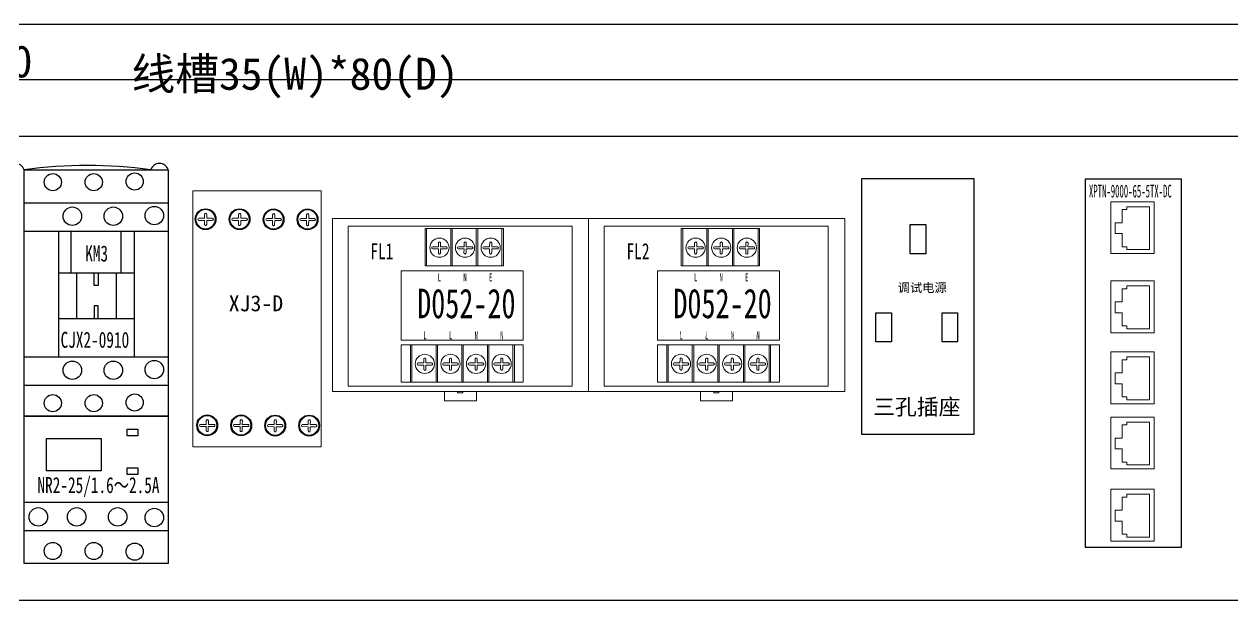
# Model space of a CAD drawing. Header units: millimetres. Extents: x -300 to 5587, y 233 to 3316.
# Drawn here: x 2663.8 to 3041.3, y 1571.5 to 1756 of the extents above; entities that cross this region are included whole.
import ezdxf

# ---------------------------------------------------------------- set-up
doc = ezdxf.new("R2010")
doc.units = ezdxf.units.MM
doc.layers.add('MISC', color=2, linetype='Continuous')
doc.layers.add('TEXT', color=2, linetype='Continuous')
doc.styles.add('ST', font='', dxfattribs={"width": 0.8, "height": 300})
doc.styles.get("Standard").update_dxf_attribs({"font": ''})
doc.styles.add('样式 0', font='')
doc.styles.get('ST').set_extended_font_data('SimSun')
doc.styles.get('Standard').set_extended_font_data('SimSun')
doc.styles.get('样式 0').set_extended_font_data('KaiTi_GB2312')
doc.dimstyles.new('ISO-25', dxfattribs={"dimtxt": 2.5, "dimasz": 2.5, "dimexe": 1.25, "dimexo": 0.625, "dimtad": 1, "dimtxsty": 'Standard', "dimcen": 2.5, "dimadec": 0, "dimazin": 0, "dimtfac": 1, "dimtmove": 0, "dimatfit": 3, "dimfxl": 1, "dimarcsym": 0})

# ---------------------------------------------------------------- blocks, each defined once
blk = doc.blocks.new('三孔插座')
for points in [[(864.36, 854.56), (899.36, 854.56), (899.36, 774.56), (864.36, 774.56)], [(879.53, 840.14), (884.37, 840.14), (884.37, 831), (879.53, 831)], [(868.77, 812.63), (873.61, 812.63), (873.61, 803.48), (868.77, 803.48)], [(889.43, 812.63), (894.27, 812.63), (894.27, 803.48), (889.43, 803.48)]]:
    blk.add_lwpolyline(points, close=True)
at = {"insert": (867.92, 785.7), "char_height": 5, "width": 35, "attachment_point": 1}
blk.add_mtext('{\\fSimSun|b0|i0|c134|p2;三孔插座}', dxfattribs=at)
blk = doc.blocks.new('*D89')
at = {"color": 0, "lineweight": -2, "transparency": 16777216}
for p, q in [((2011.13, 1755.39), (2011.13, 1737.43)), ((3461.13, 1755.39), (3461.13, 1737.43)), ((2013.63, 1738.68), (3458.63, 1738.68))]:
    blk.add_line(p, q, dxfattribs=at)
at = {"color": 0, "transparency": 16777216}
for points in [[(2013.63, 1739.1), (2013.63, 1738.27), (2011.13, 1738.68)], [(3458.63, 1738.27), (3458.63, 1739.1), (3461.13, 1738.68)]]:
    blk.add_solid(points, dxfattribs=at)
at = {"layer": 'Defpoints', "color": 0, "transparency": 16777216}
for p in [(2011.13, 1756.02), (3461.13, 1756.02), (3461.13, 1738.68)]:
    blk.add_point(p, dxfattribs=at)
at = {"color": 0, "transparency": 16777216, "insert": (2652.85, 1744.31), "char_height": 2.5, "attachment_point": 5}
blk.add_mtext('{\\H4x;1450}', dxfattribs=at)

msp = doc.modelspace()

# ---------------------------------------------------------------- linework, layer by layer
for p, q in [((2046.126, 1721.019), (3146.743, 1721.019)), ((2663.841, 1700.224), (2708.841, 1700.224)), ((2663.841, 1691.353), (2708.841, 1691.353)), ((2674.512, 1691.353), (2674.512, 1652.107)), ((2678.526, 1678.279), (2678.526, 1691.353)), ((2694.155, 1678.279), (2694.155, 1691.353)), ((2698.169, 1691.353), (2698.169, 1652.107)), ((2674.512, 1678.279), (2698.169, 1678.279)), ((2680.158, 1678.279), (2680.158, 1664.043)), ((2685.651, 1674.328), (2685.651, 1678.279)), ((2686.931, 1678.279), (2686.931, 1674.328)), ((2692.523, 1678.279), (2692.523, 1664.043)), ((2686.931, 1674.328), (2685.651, 1674.328)), ((2686.931, 1667.994), (2685.651, 1667.994)), ((2685.651, 1667.994), (2685.651, 1664.043)), ((2686.931, 1664.043), (2686.931, 1667.994)), ((2674.512, 1664.043), (2698.169, 1664.043)), ((2663.841, 1652.107), (2708.841, 1652.107)), ((2663.841, 1643.235), (2708.841, 1643.235)), ((2663.841, 1606.722), (2708.841, 1606.722)), ((2663.841, 1597.85), (2708.841, 1597.85)), ((2046.126, 1576.019), (3146.743, 1576.019))]:
    msp.add_line(p, q)
at = {"lineweight": 0}
for p, q in [((2760.085, 1641.291), (2800.085, 1641.291)), ((2805.085, 1641.291), (2795.085, 1641.291)), ((2800.085, 1641.291), (2805.085, 1641.291)), ((2840.085, 1641.291), (2880.085, 1641.291)), ((2885.085, 1641.291), (2875.085, 1641.291)), ((2880.085, 1641.291), (2885.085, 1641.291))]:
    msp.add_line(p, q, dxfattribs=at)
msp.add_lwpolyline([(3146.743, 1296.019), (2011.126, 1296.019), (2011.126, 1756.019), (3461.126, 1756.019), (3461.126, 1296.019)])
for points in [[(2663.841, 1710.537), (2708.841, 1710.537), (2708.841, 1633.537), (2663.841, 1633.537)], [(2995.216, 1592.619), (3025.216, 1592.619), (3025.216, 1707.619), (2995.216, 1707.619)], [(2663.841, 1633.537), (2708.841, 1633.537), (2708.841, 1587.537), (2663.841, 1587.537)], [(2696.001, 1629.445), (2699.334, 1629.445), (2699.334, 1627.382), (2696.001, 1627.382)], [(2670.769, 1626.557), (2687.854, 1626.557), (2687.854, 1616.446), (2670.769, 1616.446)], [(2696.001, 1617.384), (2699.334, 1617.384), (2699.334, 1615.321), (2696.001, 1615.321)]]:
    msp.add_lwpolyline(points, close=True)
for points in [[(2716.54, 1703.974), (2756.54, 1703.974), (2756.54, 1623.974), (2716.54, 1623.974)], [(3016.672, 1700.55), (3016.672, 1684.35), (3003.172, 1684.35), (3003.172, 1700.55)], [(2760.085, 1695.291), (2840.085, 1695.291), (2840.085, 1641.291), (2760.085, 1641.291)], [(2840.085, 1695.291), (2920.085, 1695.291), (2920.085, 1641.291), (2840.085, 1641.291)], [(2764.981, 1692.906), (2834.947, 1692.906), (2834.947, 1642.937), (2764.981, 1642.937)], [(2789.04, 1680.462), (2813.479, 1680.462), (2813.479, 1692.134), (2789.04, 1692.134)], [(2789.04, 1692.134), (2789.479, 1692.134), (2789.479, 1680.462), (2789.04, 1680.462)], [(2797.04, 1692.134), (2797.479, 1692.134), (2797.479, 1680.462), (2797.04, 1680.462)], [(2805.04, 1692.134), (2805.479, 1692.134), (2805.479, 1680.462), (2805.04, 1680.462)], [(2813.04, 1692.134), (2813.479, 1692.134), (2813.479, 1680.462), (2813.04, 1680.462)], [(2844.981, 1692.906), (2914.947, 1692.906), (2914.947, 1642.937), (2844.981, 1642.937)], [(2869.04, 1680.462), (2893.479, 1680.462), (2893.479, 1692.134), (2869.04, 1692.134)], [(2869.04, 1692.134), (2869.479, 1692.134), (2869.479, 1680.462), (2869.04, 1680.462)], [(2877.04, 1692.134), (2877.479, 1692.134), (2877.479, 1680.462), (2877.04, 1680.462)], [(2885.04, 1692.134), (2885.479, 1692.134), (2885.479, 1680.462), (2885.04, 1680.462)], [(2893.04, 1692.134), (2893.479, 1692.134), (2893.479, 1680.462), (2893.04, 1680.462)], [(2819.709, 1657.242), (2781.599, 1657.242), (2781.599, 1678.998), (2819.709, 1678.998)], [(2899.709, 1657.242), (2861.599, 1657.242), (2861.599, 1678.998), (2899.709, 1678.998)], [(3016.672, 1675.786), (3016.672, 1659.586), (3003.172, 1659.586), (3003.172, 1675.786)], [(2781.599, 1655.831), (2819.709, 1655.831), (2819.709, 1644.16), (2781.599, 1644.16)], [(2784.483, 1655.831), (2784.921, 1655.831), (2784.921, 1644.16), (2784.483, 1644.16)], [(2792.483, 1655.831), (2792.921, 1655.831), (2792.921, 1644.16), (2792.483, 1644.16)], [(2800.483, 1655.831), (2800.921, 1655.831), (2800.921, 1644.16), (2800.483, 1644.16)], [(2808.483, 1655.831), (2808.921, 1655.831), (2808.921, 1644.16), (2808.483, 1644.16)], [(2816.483, 1655.831), (2816.921, 1655.831), (2816.921, 1644.16), (2816.483, 1644.16)], [(2861.599, 1655.831), (2899.709, 1655.831), (2899.709, 1644.16), (2861.599, 1644.16)], [(2864.483, 1655.831), (2864.921, 1655.831), (2864.921, 1644.16), (2864.483, 1644.16)], [(2872.483, 1655.831), (2872.921, 1655.831), (2872.921, 1644.16), (2872.483, 1644.16)], [(2880.483, 1655.831), (2880.921, 1655.831), (2880.921, 1644.16), (2880.483, 1644.16)], [(2888.483, 1655.831), (2888.921, 1655.831), (2888.921, 1644.16), (2888.483, 1644.16)], [(2896.483, 1655.831), (2896.921, 1655.831), (2896.921, 1644.16), (2896.483, 1644.16)], [(3016.672, 1653.606), (3016.672, 1637.406), (3003.172, 1637.406), (3003.172, 1653.606)], [(2795.085, 1641.291), (2805.085, 1641.291), (2805.085, 1638.291), (2795.085, 1638.291)], [(2799.172, 1641.291), (2800.787, 1641.291), (2800.787, 1640.857), (2799.172, 1640.857)], [(2800.085, 1641.291), (2801.795, 1641.291), (2801.795, 1641.291), (2800.085, 1641.291)], [(2875.085, 1641.291), (2885.085, 1641.291), (2885.085, 1638.291), (2875.085, 1638.291)], [(2879.172, 1641.291), (2880.787, 1641.291), (2880.787, 1640.857), (2879.172, 1640.857)], [(2880.085, 1641.291), (2881.795, 1641.291), (2881.795, 1641.291), (2880.085, 1641.291)], [(3016.672, 1633.273), (3016.672, 1617.073), (3003.172, 1617.073), (3003.172, 1633.273)], [(3016.672, 1610.723), (3016.672, 1594.523), (3003.172, 1594.523), (3003.172, 1610.723)]]:
    msp.add_lwpolyline(points, close=True, dxfattribs=at)
for points in [[(3008.183, 1698.073), (3008.183, 1698.994), (3015.236, 1698.994), (3015.236, 1685.568), (3008.183, 1685.568), (3008.183, 1686.489)], [(2718.404, 1694.723), (2720.173, 1694.71)], [(2720.178, 1695.379), (2718.409, 1695.391)], [(2720.173, 1694.71), (2720.163, 1693.447)], [(2720.191, 1696.564), (2720.187, 1696.564), (2720.178, 1695.379)], [(2720.831, 1693.442), (2720.835, 1693.442), (2720.844, 1694.705)], [(2720.844, 1694.705), (2722.585, 1694.691), (2722.585, 1694.695)], [(2720.85, 1695.375), (2720.859, 1696.559)], [(2722.59, 1695.363), (2720.85, 1695.375)], [(2729.019, 1694.723), (2730.787, 1694.71)], [(2730.792, 1695.379), (2729.024, 1695.391)], [(2730.787, 1694.71), (2730.777, 1693.447)], [(2730.805, 1696.564), (2730.801, 1696.564), (2730.792, 1695.379)], [(2731.445, 1693.442), (2731.449, 1693.442), (2731.459, 1694.705)], [(2731.459, 1694.705), (2733.199, 1694.691), (2733.199, 1694.695)], [(2731.464, 1695.375), (2731.473, 1696.559)], [(2733.204, 1695.363), (2731.464, 1695.375)], [(2741.406, 1695.328), (2739.638, 1695.34)], [(2741.419, 1696.514), (2741.415, 1696.514), (2741.406, 1695.328)], [(2742.078, 1695.324), (2742.087, 1696.508)], [(2743.818, 1695.312), (2742.078, 1695.324)], [(2752.02, 1695.328), (2750.252, 1695.34)], [(2752.034, 1696.514), (2752.03, 1696.514), (2752.02, 1695.328)], [(2752.692, 1695.324), (2752.701, 1696.508)], [(2754.433, 1695.312), (2752.692, 1695.324)], [(3008.183, 1698.073), (3006.709, 1698.073), (3006.709, 1693.98)], [(2739.633, 1694.672), (2741.401, 1694.659)], [(2741.401, 1694.659), (2741.391, 1693.396)], [(2742.059, 1693.391), (2742.063, 1693.391), (2742.073, 1694.654)], [(2742.073, 1694.654), (2743.813, 1694.641), (2743.813, 1694.645)], [(2750.247, 1694.672), (2752.015, 1694.659)], [(2752.015, 1694.659), (2752.006, 1693.396)], [(2752.673, 1693.391), (2752.677, 1693.391), (2752.687, 1694.654)], [(2752.687, 1694.654), (2754.428, 1694.641), (2754.428, 1694.645)], [(3006.709, 1693.98), (3004.583, 1693.98), (3004.583, 1690.582), (3006.709, 1690.582)], [(2793.212, 1687.659), (2793.208, 1687.659), (2793.199, 1686.474)], [(2793.871, 1686.469), (2793.88, 1687.654)], [(2801.212, 1687.659), (2801.208, 1687.659), (2801.199, 1686.474)], [(2801.871, 1686.469), (2801.88, 1687.654)], [(2809.212, 1687.659), (2809.208, 1687.659), (2809.199, 1686.474)], [(2809.871, 1686.469), (2809.88, 1687.654)], [(2873.212, 1687.659), (2873.208, 1687.659), (2873.199, 1686.474)], [(2873.871, 1686.469), (2873.88, 1687.654)], [(2881.212, 1687.659), (2881.208, 1687.659), (2881.199, 1686.474)], [(2881.871, 1686.469), (2881.88, 1687.654)], [(2889.212, 1687.659), (2889.208, 1687.659), (2889.199, 1686.474)], [(2889.871, 1686.469), (2889.88, 1687.654)], [(3006.709, 1690.582), (3006.709, 1686.489), (3008.183, 1686.489)], [(2791.426, 1685.818), (2793.194, 1685.804)], [(2793.199, 1686.474), (2791.431, 1686.486)], [(2793.194, 1685.804), (2793.184, 1684.541)], [(2793.852, 1684.536), (2793.856, 1684.536), (2793.866, 1685.799)], [(2793.866, 1685.799), (2795.606, 1685.786), (2795.606, 1685.79)], [(2795.611, 1686.458), (2793.871, 1686.469)], [(2799.426, 1685.818), (2801.194, 1685.804)], [(2801.199, 1686.474), (2799.431, 1686.486)], [(2801.194, 1685.804), (2801.184, 1684.541)], [(2801.852, 1684.536), (2801.856, 1684.536), (2801.866, 1685.799)], [(2801.866, 1685.799), (2803.606, 1685.786), (2803.606, 1685.79)], [(2803.611, 1686.458), (2801.871, 1686.469)], [(2807.426, 1685.818), (2809.194, 1685.804)], [(2809.199, 1686.474), (2807.431, 1686.486)], [(2809.194, 1685.804), (2809.184, 1684.541)], [(2809.852, 1684.536), (2809.856, 1684.536), (2809.866, 1685.799)], [(2809.866, 1685.799), (2811.606, 1685.786), (2811.606, 1685.79)], [(2811.611, 1686.458), (2809.871, 1686.469)], [(2871.426, 1685.818), (2873.194, 1685.804)], [(2873.199, 1686.474), (2871.431, 1686.486)], [(2873.194, 1685.804), (2873.184, 1684.541)], [(2873.852, 1684.536), (2873.856, 1684.536), (2873.866, 1685.799)], [(2873.866, 1685.799), (2875.606, 1685.786), (2875.606, 1685.79)], [(2875.611, 1686.458), (2873.871, 1686.469)], [(2879.426, 1685.818), (2881.194, 1685.804)], [(2881.199, 1686.474), (2879.431, 1686.486)], [(2881.194, 1685.804), (2881.184, 1684.541)], [(2881.852, 1684.536), (2881.856, 1684.536), (2881.866, 1685.799)], [(2881.866, 1685.799), (2883.606, 1685.786), (2883.606, 1685.79)], [(2883.611, 1686.458), (2881.871, 1686.469)], [(2887.426, 1685.818), (2889.194, 1685.804)], [(2889.199, 1686.474), (2887.431, 1686.486)], [(2889.194, 1685.804), (2889.184, 1684.541)], [(2889.852, 1684.536), (2889.856, 1684.536), (2889.866, 1685.799)], [(2889.866, 1685.799), (2891.606, 1685.786), (2891.606, 1685.79)], [(2891.611, 1686.458), (2889.871, 1686.469)], [(3008.183, 1673.309), (3006.709, 1673.309), (3006.709, 1669.216)], [(3008.183, 1673.309), (3008.183, 1674.23), (3015.236, 1674.23), (3015.236, 1660.804), (3008.183, 1660.804), (3008.183, 1661.725)], [(3006.709, 1669.216), (3004.583, 1669.216), (3004.583, 1665.818), (3006.709, 1665.818)], [(3006.709, 1665.818), (3006.709, 1661.725), (3008.183, 1661.725)], [(2786.868, 1649.516), (2788.636, 1649.502)], [(2788.641, 1650.172), (2786.873, 1650.183)], [(2788.636, 1649.502), (2788.627, 1648.239)], [(2788.655, 1651.357), (2788.651, 1651.357), (2788.641, 1650.172)], [(2789.294, 1648.234), (2789.298, 1648.234), (2789.308, 1649.497)], [(2789.308, 1649.497), (2791.049, 1649.484), (2791.049, 1649.488)], [(2789.313, 1650.167), (2789.322, 1651.352)], [(2791.054, 1650.156), (2789.313, 1650.167)], [(2794.868, 1649.516), (2796.636, 1649.502)], [(2796.641, 1650.172), (2794.873, 1650.183)], [(2796.636, 1649.502), (2796.627, 1648.239)], [(2796.655, 1651.357), (2796.651, 1651.357), (2796.641, 1650.172)], [(2797.294, 1648.234), (2797.298, 1648.234), (2797.308, 1649.497)], [(2797.308, 1649.497), (2799.049, 1649.484), (2799.049, 1649.488)], [(2797.313, 1650.167), (2797.322, 1651.352)], [(2799.054, 1650.156), (2797.313, 1650.167)], [(2802.868, 1649.516), (2804.636, 1649.502)], [(2804.641, 1650.172), (2802.873, 1650.183)], [(2804.636, 1649.502), (2804.627, 1648.239)], [(2804.655, 1651.357), (2804.651, 1651.357), (2804.641, 1650.172)], [(2805.294, 1648.234), (2805.298, 1648.234), (2805.308, 1649.497)], [(2805.308, 1649.497), (2807.049, 1649.484), (2807.049, 1649.488)], [(2805.313, 1650.167), (2805.322, 1651.352)], [(2807.054, 1650.156), (2805.313, 1650.167)], [(2810.868, 1649.516), (2812.636, 1649.502)], [(2812.641, 1650.172), (2810.873, 1650.183)], [(2812.636, 1649.502), (2812.627, 1648.239)], [(2812.655, 1651.357), (2812.651, 1651.357), (2812.641, 1650.172)], [(2813.294, 1648.234), (2813.298, 1648.234), (2813.308, 1649.497)], [(2813.308, 1649.497), (2815.049, 1649.484), (2815.049, 1649.488)], [(2813.313, 1650.167), (2813.322, 1651.352)], [(2815.054, 1650.156), (2813.313, 1650.167)], [(2866.868, 1649.516), (2868.636, 1649.502)], [(2868.641, 1650.172), (2866.873, 1650.183)], [(2868.636, 1649.502), (2868.627, 1648.239)], [(2868.655, 1651.357), (2868.651, 1651.357), (2868.641, 1650.172)], [(2869.294, 1648.234), (2869.298, 1648.234), (2869.308, 1649.497)], [(2869.308, 1649.497), (2871.049, 1649.484), (2871.049, 1649.488)], [(2869.313, 1650.167), (2869.322, 1651.352)], [(2871.054, 1650.156), (2869.313, 1650.167)], [(2874.868, 1649.516), (2876.636, 1649.502)], [(2876.641, 1650.172), (2874.873, 1650.183)], [(2876.636, 1649.502), (2876.627, 1648.239)], [(2876.655, 1651.357), (2876.651, 1651.357), (2876.641, 1650.172)], [(2877.294, 1648.234), (2877.298, 1648.234), (2877.308, 1649.497)], [(2877.308, 1649.497), (2879.049, 1649.484), (2879.049, 1649.488)], [(2877.313, 1650.167), (2877.322, 1651.352)], [(2879.054, 1650.156), (2877.313, 1650.167)], [(2882.868, 1649.516), (2884.636, 1649.502)], [(2884.641, 1650.172), (2882.873, 1650.183)], [(2884.636, 1649.502), (2884.627, 1648.239)], [(2884.655, 1651.357), (2884.651, 1651.357), (2884.641, 1650.172)], [(2885.294, 1648.234), (2885.298, 1648.234), (2885.308, 1649.497)], [(2885.308, 1649.497), (2887.049, 1649.484), (2887.049, 1649.488)], [(2885.313, 1650.167), (2885.322, 1651.352)], [(2887.054, 1650.156), (2885.313, 1650.167)], [(2890.868, 1649.516), (2892.636, 1649.502)], [(2892.641, 1650.172), (2890.873, 1650.183)], [(2892.636, 1649.502), (2892.627, 1648.239)], [(2892.655, 1651.357), (2892.651, 1651.357), (2892.641, 1650.172)], [(2893.294, 1648.234), (2893.298, 1648.234), (2893.308, 1649.497)], [(2893.308, 1649.497), (2895.049, 1649.484), (2895.049, 1649.488)], [(2893.313, 1650.167), (2893.322, 1651.352)], [(2895.054, 1650.156), (2893.313, 1650.167)], [(3008.183, 1651.128), (3006.709, 1651.128), (3006.709, 1647.035)], [(3008.183, 1651.128), (3008.183, 1652.049), (3015.236, 1652.049), (3015.236, 1638.623), (3008.183, 1638.623), (3008.183, 1639.544)], [(3006.709, 1647.035), (3004.583, 1647.035), (3004.583, 1643.637), (3006.709, 1643.637)], [(3006.709, 1643.637), (3006.709, 1639.544), (3008.183, 1639.544)], [(2720.681, 1630.972), (2718.913, 1630.984)], [(2720.694, 1632.157), (2720.69, 1632.157), (2720.681, 1630.972)], [(2721.353, 1630.968), (2721.362, 1632.152)], [(2723.093, 1630.956), (2721.353, 1630.968)], [(2731.296, 1630.972), (2729.527, 1630.984)], [(2731.309, 1632.157), (2731.305, 1632.157), (2731.296, 1630.972)], [(2731.967, 1630.968), (2731.976, 1632.152)], [(2733.708, 1630.956), (2731.967, 1630.968)], [(2741.909, 1630.921), (2740.141, 1630.933)], [(2741.922, 1632.106), (2741.918, 1632.106), (2741.909, 1630.921)], [(2742.581, 1630.917), (2742.59, 1632.101)], [(2744.322, 1630.905), (2742.581, 1630.917)], [(2752.524, 1630.921), (2750.755, 1630.933)], [(2752.537, 1632.106), (2752.533, 1632.106), (2752.524, 1630.921)], [(2753.195, 1630.917), (2753.205, 1632.101)], [(2754.936, 1630.905), (2753.195, 1630.917)], [(3008.183, 1630.796), (3006.709, 1630.796), (3006.709, 1626.703)], [(3008.183, 1630.796), (3008.183, 1631.717), (3015.236, 1631.717), (3015.236, 1618.291), (3008.183, 1618.291), (3008.183, 1619.212)], [(2718.908, 1630.316), (2720.676, 1630.303)], [(2720.676, 1630.303), (2720.666, 1629.04)], [(2721.334, 1629.035), (2721.338, 1629.035), (2721.348, 1630.298)], [(2721.348, 1630.298), (2723.088, 1630.284), (2723.088, 1630.288)], [(2729.522, 1630.316), (2731.29, 1630.303)], [(2731.29, 1630.303), (2731.281, 1629.04)], [(2731.948, 1629.035), (2731.952, 1629.035), (2731.962, 1630.298)], [(2731.962, 1630.298), (2733.703, 1630.284), (2733.703, 1630.288)], [(2740.136, 1630.265), (2741.904, 1630.252)], [(2741.904, 1630.252), (2741.895, 1628.989)], [(2742.562, 1628.984), (2742.566, 1628.984), (2742.576, 1630.247)], [(2742.576, 1630.247), (2744.316, 1630.233), (2744.316, 1630.237)], [(2750.75, 1630.265), (2752.519, 1630.252)], [(2752.519, 1630.252), (2752.509, 1628.989)], [(2753.177, 1628.984), (2753.181, 1628.984), (2753.19, 1630.247)], [(2753.19, 1630.247), (2754.931, 1630.233), (2754.931, 1630.237)], [(3006.709, 1626.703), (3004.583, 1626.703), (3004.583, 1623.305), (3006.709, 1623.305)], [(3006.709, 1623.305), (3006.709, 1619.212), (3008.183, 1619.212)], [(3008.183, 1608.246), (3006.709, 1608.246), (3006.709, 1604.153)], [(3008.183, 1608.246), (3008.183, 1609.167), (3015.236, 1609.167), (3015.236, 1595.741), (3008.183, 1595.741), (3008.183, 1596.662)], [(3006.709, 1604.153), (3004.583, 1604.153), (3004.583, 1600.755), (3006.709, 1600.755)], [(3006.709, 1600.755), (3006.709, 1596.662), (3008.183, 1596.662)]]:
    msp.add_lwpolyline(points, dxfattribs=at)
for centre, radius in [((2672.779, 1706.645), 2.69), ((2685.571, 1706.645), 2.69), ((2698.362, 1706.852), 2.69), ((2678.887, 1696.007), 2.888), ((2691.679, 1696.007), 2.888), ((2704.47, 1696.213), 2.888), ((2678.887, 1647.889), 2.888), ((2691.679, 1647.889), 2.888), ((2704.47, 1648.096), 2.888), ((2672.779, 1637.607), 2.69), ((2685.571, 1637.607), 2.69), ((2698.362, 1637.814), 2.69), ((2668.251, 1602.068), 2.888), ((2680.23, 1602.068), 2.888), ((2693.021, 1602.068), 2.888), ((2704.47, 1601.862), 2.888), ((2672.779, 1591.429), 2.69), ((2685.571, 1591.429), 2.69), ((2698.362, 1591.223), 2.69)]:
    msp.add_circle(centre, radius)
at = {"color": 0, "lineweight": -2}
for centre in [(2720.493, 1695.078), (2731.108, 1695.078), (2741.722, 1695.028), (2752.336, 1695.028), (2720.997, 1630.671), (2731.611, 1630.671), (2742.225, 1630.621), (2752.839, 1630.621)]:
    msp.add_circle(centre, 3.239, dxfattribs=at)
at = {"lineweight": 0}
for centre in [(2720.493, 1695.078), (2731.108, 1695.078), (2741.722, 1695.028), (2752.336, 1695.028), (2793.515, 1686.173), (2801.515, 1686.173), (2809.515, 1686.173), (2873.515, 1686.173), (2881.515, 1686.173), (2889.515, 1686.173), (2788.957, 1649.871), (2796.957, 1649.871), (2804.957, 1649.871), (2812.957, 1649.871), (2868.957, 1649.871), (2876.957, 1649.871), (2884.957, 1649.871), (2892.957, 1649.871), (2720.997, 1630.671), (2731.611, 1630.671), (2742.225, 1630.621), (2752.839, 1630.621)]:
    msp.add_circle(centre, 3, dxfattribs=at)
for centre, radius, start, end in [((2661.102, 1709.607), 2.892, 18.75188, 161.24812), ((2683.602, 1562.228), 149.62, 82.41051, 97.58949), ((2706.102, 1709.607), 2.892, 18.75188, 161.24812)]:
    msp.add_arc(centre, radius, start, end)
for centre, radius, start, end in [((2718.407, 1695.057), 0.334, 89.56238, 269.56238), ((2720.493, 1695.078), 1.5, 101.62647, 101.79811), ((2720.525, 1696.562), 0.334, 355.15261, 182.43139), ((2720.493, 1695.078), 1.5, 75.91869, 75.95753), ((2722.588, 1695.029), 0.334, 269.56238, 89.67132), ((2729.021, 1695.057), 0.334, 89.56238, 269.56238), ((2731.108, 1695.078), 1.5, 101.62647, 101.79811), ((2731.139, 1696.562), 0.334, 355.15261, 182.43139), ((2731.108, 1695.078), 1.5, 75.91869, 75.95753), ((2733.203, 1695.029), 0.334, 269.56238, 89.67132), ((2739.635, 1695.006), 0.334, 89.56238, 269.56238), ((2741.722, 1695.028), 1.5, 101.62647, 101.79811), ((2741.753, 1696.511), 0.334, 355.15261, 182.43139), ((2741.722, 1695.028), 1.5, 75.91869, 75.95753), ((2743.816, 1694.978), 0.334, 269.56238, 89.67132), ((2750.249, 1695.006), 0.334, 89.56238, 269.56238), ((2752.336, 1695.028), 1.5, 101.62647, 101.79811), ((2752.367, 1696.511), 0.334, 355.15261, 182.43139), ((2752.336, 1695.028), 1.5, 75.91869, 75.95753), ((2754.431, 1694.978), 0.334, 269.56238, 89.67132), ((2720.497, 1693.444), 0.334, 179.56238, 359.56238), ((2731.111, 1693.444), 0.334, 179.56238, 359.56238), ((2741.725, 1693.393), 0.334, 179.56238, 359.56238), ((2752.34, 1693.393), 0.334, 179.56238, 359.56238), ((2793.515, 1686.173), 1.5, 101.62647, 101.79811), ((2793.546, 1687.656), 0.334, 355.15261, 182.43139), ((2793.515, 1686.173), 1.5, 75.91869, 75.95753), ((2801.515, 1686.173), 1.5, 101.62647, 101.79811), ((2801.546, 1687.656), 0.334, 355.15261, 182.43139), ((2801.515, 1686.173), 1.5, 75.91869, 75.95753), ((2809.515, 1686.173), 1.5, 101.62647, 101.79811), ((2809.546, 1687.656), 0.334, 355.15261, 182.43139), ((2809.515, 1686.173), 1.5, 75.91869, 75.95753), ((2873.515, 1686.173), 1.5, 101.62647, 101.79811), ((2873.546, 1687.656), 0.334, 355.15261, 182.43139), ((2873.515, 1686.173), 1.5, 75.91869, 75.95753), ((2881.515, 1686.173), 1.5, 101.62647, 101.79811), ((2881.546, 1687.656), 0.334, 355.15261, 182.43139), ((2881.515, 1686.173), 1.5, 75.91869, 75.95753), ((2889.515, 1686.173), 1.5, 101.62647, 101.79811), ((2889.546, 1687.656), 0.334, 355.15261, 182.43139), ((2889.515, 1686.173), 1.5, 75.91869, 75.95753), ((2791.428, 1686.152), 0.334, 89.56238, 269.56238), ((2793.518, 1684.539), 0.334, 179.56238, 359.56238), ((2795.609, 1686.124), 0.334, 269.56238, 89.67132), ((2799.428, 1686.152), 0.334, 89.56238, 269.56238), ((2801.518, 1684.539), 0.334, 179.56238, 359.56238), ((2803.609, 1686.124), 0.334, 269.56238, 89.67132), ((2807.428, 1686.152), 0.334, 89.56238, 269.56238), ((2809.518, 1684.539), 0.334, 179.56238, 359.56238), ((2811.609, 1686.124), 0.334, 269.56238, 89.67132), ((2871.428, 1686.152), 0.334, 89.56238, 269.56238), ((2873.518, 1684.539), 0.334, 179.56238, 359.56238), ((2875.609, 1686.124), 0.334, 269.56238, 89.67132), ((2879.428, 1686.152), 0.334, 89.56238, 269.56238), ((2881.518, 1684.539), 0.334, 179.56238, 359.56238), ((2883.609, 1686.124), 0.334, 269.56238, 89.67132), ((2887.428, 1686.152), 0.334, 89.56238, 269.56238), ((2889.518, 1684.539), 0.334, 179.56238, 359.56238), ((2891.609, 1686.124), 0.334, 269.56238, 89.67132), ((2786.87, 1649.85), 0.334, 89.56238, 269.56238), ((2788.957, 1649.871), 1.5, 101.62647, 101.79811), ((2788.988, 1651.354), 0.334, 355.15261, 182.43139), ((2788.957, 1649.871), 1.5, 75.91869, 75.95753), ((2791.051, 1649.822), 0.334, 269.56238, 89.67132), ((2794.87, 1649.85), 0.334, 89.56238, 269.56238), ((2796.957, 1649.871), 1.5, 101.62647, 101.79811), ((2796.988, 1651.354), 0.334, 355.15261, 182.43139), ((2796.957, 1649.871), 1.5, 75.91869, 75.95753), ((2799.051, 1649.822), 0.334, 269.56238, 89.67132), ((2802.87, 1649.85), 0.334, 89.56238, 269.56238), ((2804.957, 1649.871), 1.5, 101.62647, 101.79811), ((2804.988, 1651.354), 0.334, 355.15261, 182.43139), ((2804.957, 1649.871), 1.5, 75.91869, 75.95753), ((2807.051, 1649.822), 0.334, 269.56238, 89.67132), ((2810.87, 1649.85), 0.334, 89.56238, 269.56238), ((2812.957, 1649.871), 1.5, 101.62647, 101.79811), ((2812.988, 1651.354), 0.334, 355.15261, 182.43139), ((2812.957, 1649.871), 1.5, 75.91869, 75.95753), ((2815.051, 1649.822), 0.334, 269.56238, 89.67132), ((2866.87, 1649.85), 0.334, 89.56238, 269.56238), ((2868.957, 1649.871), 1.5, 101.62647, 101.79811), ((2868.988, 1651.354), 0.334, 355.15261, 182.43139), ((2868.957, 1649.871), 1.5, 75.91869, 75.95753), ((2871.051, 1649.822), 0.334, 269.56238, 89.67132), ((2874.87, 1649.85), 0.334, 89.56238, 269.56238), ((2876.957, 1649.871), 1.5, 101.62647, 101.79811), ((2876.988, 1651.354), 0.334, 355.15261, 182.43139), ((2876.957, 1649.871), 1.5, 75.91869, 75.95753), ((2879.051, 1649.822), 0.334, 269.56238, 89.67132), ((2882.87, 1649.85), 0.334, 89.56238, 269.56238), ((2884.957, 1649.871), 1.5, 101.62647, 101.79811), ((2884.988, 1651.354), 0.334, 355.15261, 182.43139), ((2884.957, 1649.871), 1.5, 75.91869, 75.95753), ((2887.051, 1649.822), 0.334, 269.56238, 89.67132), ((2890.87, 1649.85), 0.334, 89.56238, 269.56238), ((2892.957, 1649.871), 1.5, 101.62647, 101.79811), ((2892.988, 1651.354), 0.334, 355.15261, 182.43139), ((2892.957, 1649.871), 1.5, 75.91869, 75.95753), ((2895.051, 1649.822), 0.334, 269.56238, 89.67132), ((2788.961, 1648.237), 0.334, 179.56238, 359.56238), ((2796.961, 1648.237), 0.334, 179.56238, 359.56238), ((2804.961, 1648.237), 0.334, 179.56238, 359.56238), ((2812.961, 1648.237), 0.334, 179.56238, 359.56238), ((2868.961, 1648.237), 0.334, 179.56238, 359.56238), ((2876.961, 1648.237), 0.334, 179.56238, 359.56238), ((2884.961, 1648.237), 0.334, 179.56238, 359.56238), ((2892.961, 1648.237), 0.334, 179.56238, 359.56238), ((2718.91, 1630.65), 0.334, 89.56238, 269.56238), ((2720.997, 1630.671), 1.5, 101.62647, 101.79811), ((2721.028, 1632.155), 0.334, 355.15261, 182.43139), ((2720.997, 1630.671), 1.5, 75.91869, 75.95753), ((2723.091, 1630.622), 0.334, 269.56238, 89.67132), ((2729.525, 1630.65), 0.334, 89.56238, 269.56238), ((2731.611, 1630.671), 1.5, 101.62647, 101.79811), ((2731.642, 1632.155), 0.334, 355.15261, 182.43139), ((2731.611, 1630.671), 1.5, 75.91869, 75.95753), ((2733.706, 1630.622), 0.334, 269.56238, 89.67132), ((2740.138, 1630.599), 0.334, 89.56238, 269.56238), ((2742.225, 1630.621), 1.5, 101.62647, 101.79811), ((2742.256, 1632.104), 0.334, 355.15261, 182.43139), ((2742.225, 1630.621), 1.5, 75.91869, 75.95753), ((2744.32, 1630.571), 0.334, 269.56238, 89.67132), ((2750.753, 1630.599), 0.334, 89.56238, 269.56238), ((2752.839, 1630.621), 1.5, 101.62647, 101.79811), ((2752.871, 1632.104), 0.334, 355.15261, 182.43139), ((2752.839, 1630.621), 1.5, 75.91869, 75.95753), ((2754.934, 1630.571), 0.334, 269.56238, 89.67132), ((2721, 1629.037), 0.334, 179.56238, 359.56238), ((2731.615, 1629.037), 0.334, 179.56238, 359.56238), ((2742.228, 1628.986), 0.334, 179.56238, 359.56238), ((2752.843, 1628.986), 0.334, 179.56238, 359.56238)]:
    msp.add_arc(centre, radius, start, end, dxfattribs=at)

# ---------------------------------------------------------------- block references
msp.add_blockref('三孔插座', (2061.039, 853.241))

# ---------------------------------------------------------------- texts
at = {"lineweight": 0, "attachment_point": 1}
for s, insert, char_height, width in [('线槽35(W)*80(D)', (2697.384, 1745.513), 10, 120.02374), ('{XJ3-D}', (2727.71, 1671.307), 5, 25.6048)]:
    msp.add_mtext(s, dxfattribs=dict(at, insert=insert, char_height=char_height, width=width))
at = {"layer": 'MISC', "color": 0, "insert": (2936.645, 1675.084), "char_height": 2.8, "width": 16.56425, "attachment_point": 1, "style": '样式 0'}
msp.add_mtext('调试电源', dxfattribs=at)
at = {"layer": 'TEXT', "color": 0, "style": 'ST'}
for s, height, width, p in [('XPTN-9000-65-5TX-DC', 4, 0.5, (2996.361, 1701.873)), ('FL1', 5, 0.7, (2771.97, 1682.591)), ('FL2', 5, 0.7, (2851.97, 1682.591)), ('KM3', 5, 0.7, (2682.895, 1681.872)), ('D052-20', 9.216, 0.7, (2786.565, 1664.151)), ('D052-20', 9.216, 0.7, (2866.565, 1664.151)), ('CJX2-0910', 5, 0.7, (2675.21, 1654.893)), ('NR2-25/1.6～2.5A', 5, 0.7, (2667.991, 1609.508))]:
    msp.add_text(s, height=height, dxfattribs=dict(at, width=width)).set_placement(p)
at = {"layer": 'TEXT', "color": 0, "style": 'ST', "oblique": 0.5, "width": 0.5}
for s, p in [('L', (2792.988, 1675.675)), ('N', (2800.988, 1675.675)), ('E', (2808.988, 1675.675)), ('L', (2872.988, 1675.675)), ('N', (2880.988, 1675.675)), ('E', (2888.988, 1675.675)), ('L', (2788.498, 1657.566)), ('L', (2796.498, 1657.566)), ('N', (2804.498, 1657.566)), ('N', (2812.498, 1657.566)), ('L', (2868.498, 1657.566)), ('L', (2876.498, 1657.566)), ('N', (2884.498, 1657.566)), ('N', (2892.498, 1657.566))]:
    msp.add_text(s, height=2.5, dxfattribs=at).set_placement(p)

# ---------------------------------------------------------------- dimensions: what is measured, and where the dimension line sits
dim = msp.add_linear_dim(base=(3461.126, 1738.684), p1=(2011.126, 1756.019), p2=(3461.126, 1756.019), text='{\\H4x;<>}', dimstyle='ISO-25', override={"dimtxsty": 'Standard'})
dim.commit()
dim.dimension.update_dxf_attribs({"geometry": '*D89', "text_midpoint": (2652.85, 1738.684), "dimtype": 160})

doc.saveas('drawing.dxf')
